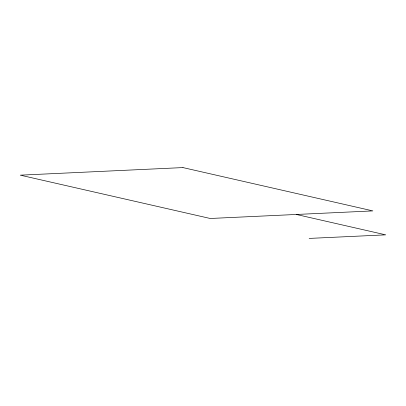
<?xml version="1.0" encoding="UTF-8"?>
<svg xmlns="http://www.w3.org/2000/svg" width="406" height="406" viewBox="0 0 406 406"><rect width="100%" height="100%" fill="white"/><g stroke="black" fill="none" stroke-linecap="round" stroke-linejoin="round"><path stroke-width="0.61" d="M309.164 238.413L385.7 234.851L296.324 214.464M182.939 167.587L20.3 175.164L210.222 218.479L372.86 210.902L182.939 167.587"/></g></svg>
